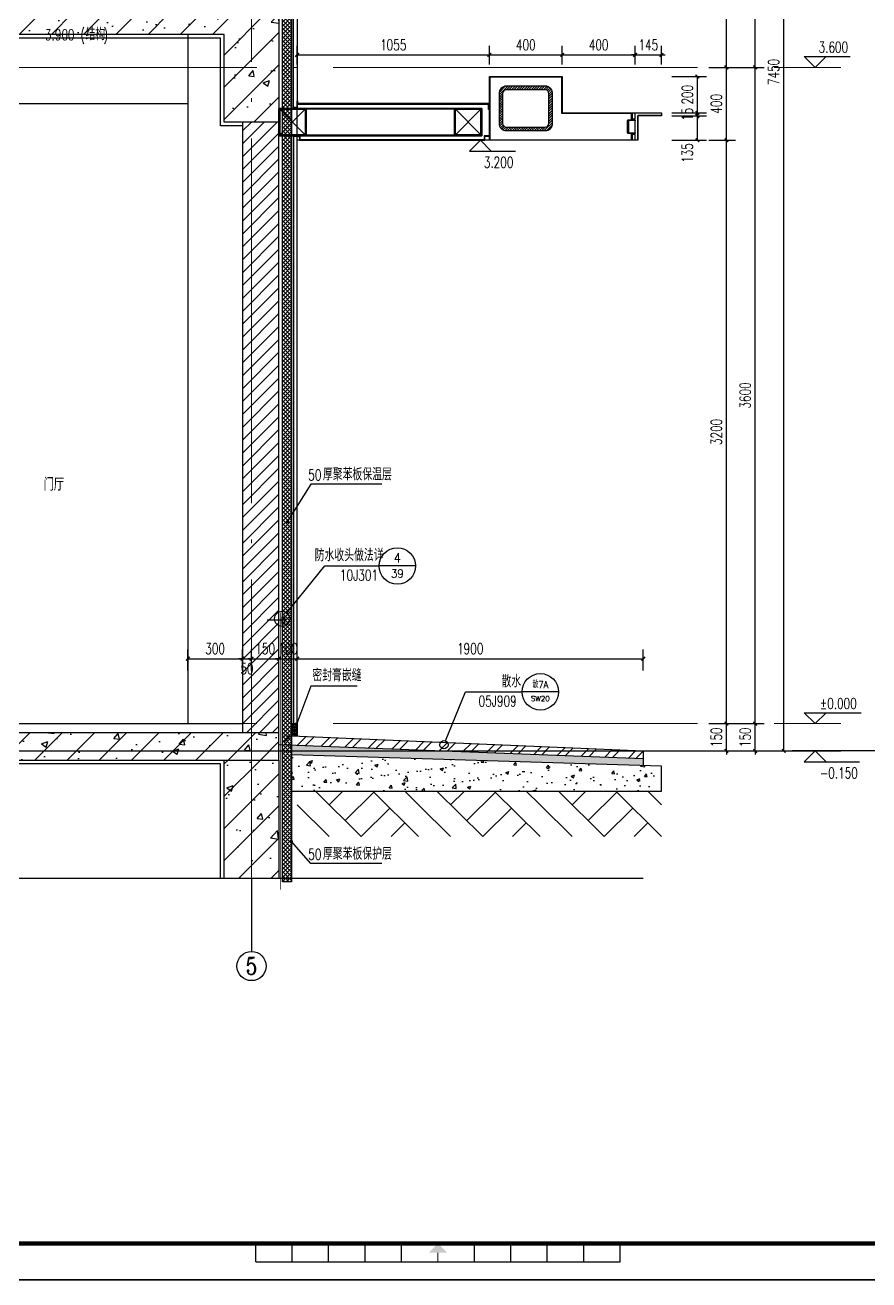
# Model space of a CAD drawing. Header units: millimetres. Extents: x -13830 to 215738, y -24143 to 193994.
# Drawn here: x 188242 to 192873, y 53077 to 59961 of the extents above; entities that cross this region are included whole.
import ezdxf
from ezdxf.enums import TextEntityAlignment as Align

# ---------------------------------------------------------------- set-up
doc = ezdxf.new("R2010")
doc.units = ezdxf.units.MM
doc.header["$LTSCALE"] = 100
for name, pattern in [('CENTER2', [28.575, 19.05, -3.175, 3.175, -3.175]), ('DOTE', [2.42, 2, -0.2, 0.02, -0.2]), ('MCST Section A$0$PHANTOM', [63.5, 31.75, -6.35, 6.35, -6.35, 6.35, -6.35])]:
    doc.linetypes.add(name, pattern=pattern)
doc.layers.get('0').update_dxf_attribs({"linetype": 'CONTINUOUS'})
doc.layers.get('DEFPOINTS').update_dxf_attribs({"linetype": 'CONTINUOUS'})
for name, color, linetype in [('!20190327 修改', 52, 'CONTINUOUS'), ('A-Line', 143, 'CONTINUOUS'), ('AXIS', 3, 'CONTINUOUS'), ('AXIS_TEXT', 7, 'CONTINUOUS'), ('D-HATCH', 8, 'CONTINUOUS'), ('D-METAL', 74, 'CONTINUOUS'), ('DIM_ELEV', 3, 'CONTINUOUS'), ('DIM_IDEN', 3, 'CONTINUOUS'), ('DIM_SYMB', 3, 'CONTINUOUS'), ('HATCH', 8, 'CONTINUOUS'), ('MCST ELevations 1S$0$D-METAL', 74, 'CONTINUOUS'), ('MCST Section A$0$A-_ANOT----_H-', 8, 'CONTINUOUS'), ('MCST Section A$0$D-HARDWARE', 8, 'CONTINUOUS'), ('MCST Section A$0$D-METAL', 74, 'CONTINUOUS'), ('MCST Section A$0$D-WALL FINISH', 25, 'CONTINUOUS'), ('MCST Section A$0$D-WATERPROOFING', 142, 'CONTINUOUS'), ('PUB_DIM', 3, 'CONTINUOUS'), ('PUB_HATCH', 8, 'CONTINUOUS'), ('PUB_TEXT', 7, 'CONTINUOUS'), ('RAIL', 163, 'CONTINUOUS'), ('TK HAHA', 1, 'CONTINUOUS'), ('WALL', 2, 'CONTINUOUS'), ('图框', 7, 'CONTINUOUS'), ('面层', 11, 'CONTINUOUS')]:
    doc.layers.add(name, color=color, linetype=linetype)
doc.layers.add('A-_ANOTGRID_E-', color=8, linetype='CENTER2', lineweight=5)
doc.styles.add('_TCH_AXIS', font='COMPLEX', dxfattribs={"bigfont": 'GBCBIG'})
doc.styles.add('_TCH_DIM', font='SIMPLEX', dxfattribs={"bigfont": 'GBCBIG'})
doc.styles.add('_TCH_DIM_T3', font='SIMPLEX', dxfattribs={"width": 0.705882, "bigfont": 'GBCBIG'})
doc.styles.add('_TCH_LABEL', font='COMPLEX', dxfattribs={"bigfont": 'GBCBIG'})
doc.styles.add('HZTXT', font='tjromans.shx', dxfattribs={"width": 0.8, "bigfont": 'hztxt.shx'})
doc.dimstyles.new('_TCH_ARCH&&20', dxfattribs={"dimtxt": 59.5, "dimasz": 20, "dimexe": 50, "dimexo": 60, "dimgap": 25.25, "dimtad": 1, "dimdec": 0, "dimzin": 0, "dimdsep": 46, "dimtxsty": '_TCH_DIM_T3', "dimblk": 'ARCHTICK', "dimcen": 0.09, "dimclrt": 7, "dimazin": 2, "dimtfac": 1, "dimtdec": 0, "dimtix": 1, "dimtmove": 2, "dimatfit": 3, "dimfxl": 1, "dimtolj": 1, "dimtzin": 0, "dimarcsym": 0})
pattern_1 = [(45, (141102.27, 71313.87), (-88.38835, 88.38835), []), (50, (141102.27, 71313.87), (358.6301, -31.376), [37.5, -412.5]), (355, (141102.27, 71313.87), (-69.3757, 376.096), [30, -330]), (100.4514, (141132.16, 71311.26), (289.2547, 344.7198), [31.87, -350.571]), (46.1842, (141102.27, 71413.87), (533.6205, -82.7595), [56.25, -618.75]), (96.6356, (141146.74, 71407), (467.3314, 487.059), [47.805, -525.8565]), (351.1842, (141102.27, 71413.9), (467.331, 487.0593), [45, -495]), (21, (141152.27, 71388.87), (298.4535, -201.3094), [37.5, -412.5]), (326, (141152.27, 71388.87), (121.6577, 362.575), [30, -330]), (71.4514, (141177.14, 71372.1), (420.1113, 161.2652), [31.87, -350.571]), (37.5, (141102.27, 71313.87), (6.07993, 166.44693), [0, -326, 0, -335, 0, -331.25]), (7.5, (141102.27, 71313.87), (131.53477, 197.20586), [0, -191, 0, -318.5, 0, -126.25]), (327.5, (140990.77, 71313.87), (266.91122, -11.27744), [0, -125, 0, -390, 0, -517.5]), (317.5, (140940.77, 71313.87), (291.5931, 50.0525), [0, -162.5, 0, -259, 0, -367.5])]

# ---------------------------------------------------------------- blocks, each defined once
blk = doc.blocks.new('A$C365A0E52')
at = {"layer": 'MCST Section A$0$A-_ANOT----_H-'}
h = blk.add_hatch(dxfattribs=at)
h.set_pattern_fill('ANSI31', color=256, scale=3)
h.set_pattern_definition([(45, (-365136.993, 225205.792), (-6.7351921, 6.7351921), [])])
edge = h.paths.add_edge_path(flags=16)
edge.add_line((-638, 126.9), (-852, 126.9))
edge.add_arc((-852, 106.9), 20, 90, 180)
edge.add_line((-872, 106.9), (-872, -57.1))
edge.add_arc((-852, -57.1), 20, 180, 270)
edge.add_line((-852, -77.1), (-638, -77.1))
edge.add_arc((-638, -57.1), 20, 270, 360)
edge.add_line((-618, -57.1), (-618, 106.9))
edge.add_arc((-638, 106.9), 20, 0, 90)
edge = h.paths.add_edge_path()
edge.add_line((-638, 146.9), (-852, 146.9))
edge.add_arc((-852, 106.9), 40, 90, 180)
edge.add_line((-892, 106.9), (-892, -57.1))
edge.add_arc((-852, -57.1), 40, 180, 270)
edge.add_line((-852, -97.1), (-638, -97.1))
edge.add_arc((-638, -57.1), 40, 270, 360)
edge.add_line((-598, -57.1), (-598, 106.9))
edge.add_arc((-638, 106.9), 40, 0, 90)
at = {"layer": 'D-METAL'}
blk.add_lwpolyline([(-145, -31.7), (-145, 0), (0, 0), (0, -15), (-130, -15), (-130, -150), (-145, -150), (-145, -118.7), (-161, -118.7), (-161, -112.7), (-145, -112.7), (-145, -37.7), (-161, -37.7), (-161, -31.7)], close=True, dxfattribs=at)
blk.add_lwpolyline([(-145, -41.7), (-182, -41.7), (-182, -108.7), (-145, -108.7), (-145, -112.7), (-183, -112.7, -0.414214), (-186, -109.7), (-186, -40.7, -0.414214), (-183, -37.7), (-145, -37.7)], format="xyb", close=True, dxfattribs=at)
at = {"layer": 'MCST Section A$0$D-HARDWARE'}
for p, q in [((-2095, 19.9, 0), (-1955, -120.1, 0)), ((-1955, 19.9, 0), (-2095, -120.1, 0)), ((-1131, 19.9, 0), (-991, -120.1, 0)), ((-991, 19.9, 0), (-1131, -120.1, 0))]:
    blk.add_line(p, q, dxfattribs=at)
for points in [[(-2100, -125.1), (-986, -125.1), (-986, 24.9), (-2100, 24.9)], [(-1950, -125.1), (-2100, -125.1), (-2100, 24.9), (-1950, 24.9)], [(-2095, -120.1), (-991, -120.1), (-991, 19.9), (-2095, 19.9)], [(-1955, -120.1), (-2095, -120.1), (-2095, 19.9), (-1955, 19.9)], [(-986, -125.1), (-1136, -125.1), (-1136, 24.9), (-986, 24.9)], [(-991, -120.1), (-1131, -120.1), (-1131, 19.9), (-991, 19.9)]]:
    blk.add_lwpolyline(points, close=True, dxfattribs=at)
at = {"layer": 'MCST Section A$0$D-METAL', "color": 8}
blk.add_line((-130, -150), (-130, -15), dxfattribs=at)
at = {"layer": 'MCST Section A$0$D-METAL'}
blk.add_lwpolyline([(-945, -150.1), (-945, 199.9), (-545, 199.9), (-545, -0.1), (-162, -0.1), (-162, -36.7), (-165, -36.7), (-165, -3.1), (-548, -3.1), (-548, 196.9), (-942, 196.9), (-942, -147.1), (-165, -147.1), (-165, -113.7), (-162, -113.7), (-162, -150.1)], close=True, dxfattribs=at)
for points in [[(-638, 146.9), (-852, 146.9, 0.414214), (-892, 106.9), (-892, -57.1, 0.414214), (-852, -97.1), (-638, -97.1, 0.414214), (-598, -57.1), (-598, 106.9, 0.414214)], [(-638, 126.9), (-852, 126.9, 0.414214), (-872, 106.9), (-872, -57.1, 0.414214), (-852, -77.1), (-638, -77.1, 0.414214), (-618, -57.1), (-618, 106.9, 0.414214)]]:
    blk.add_lwpolyline(points, format="xyb", close=True, dxfattribs=at)
for points in [[(-946, 19.6), (-949, 19.6), (-949, 46.9), (-2000, 46.9), (-2000, 66.9), (-1997, 66.9), (-1997, 49.9), (-946, 49.9), (-946, 19.6)], [(-946, -128.1), (-946, -125.1), (-973, -125.1), (-973, -147.1), (-1983, -147.1), (-1983, -127), (-2000, -127), (-2000, -130), (-1986, -130), (-1986, -150.1), (-970, -150.1), (-970, -128.1), (-946, -128.1)]]:
    blk.add_lwpolyline(points, dxfattribs=at)
blk = doc.blocks.new('TJAD_TK_A1')
at = {"layer": '图框'}
for p, q in [((870.88, 361.45), (870.88, 366.45)), ((880.88, 361.45), (880.88, 366.45)), ((890.88, 361.45), (890.88, 366.45)), ((900.88, 361.45), (900.88, 366.45)), ((910.88, 361.45), (910.88, 366.45)), ((930.88, 361.45), (930.88, 366.45)), ((940.88, 361.45), (940.88, 366.45)), ((950.88, 361.45), (950.88, 366.45)), ((960.88, 361.45), (960.88, 366.45)), ((970.88, 361.45), (970.88, 366.45)), ((870.88, 361.45), (970.88, 361.45)), ((500.38, 356.45), (1341.38, 356.45))]:
    blk.add_line(p, q, dxfattribs=at)
at = {"layer": '图框', "const_width": 1.2}
blk.add_lwpolyline([(1331.38, 940.45), (525.38, 940.45), (525.38, 366.45), (1331.38, 366.45)], close=True, dxfattribs=at)
at = {"layer": '图框', "const_width": 0.3}
blk.add_lwpolyline([(920.88, 363.95), (920.88, 361.45)], dxfattribs=at)
at = {"layer": '图框'}
blk.add_solid([(918.38, 363.95), (923.38, 363.95), (920.88, 366.45)], dxfattribs=at)
blk = doc.blocks.new('180703-expo')
at = {"layer": '图框'}
blk.add_blockref('TJAD_TK_A1', (-500.38, -356.45), dxfattribs=at)
blk = doc.blocks.new('34wf')
at = {"layer": 'HATCH'}
h = blk.add_hatch(dxfattribs=at)
h.set_pattern_fill('AR-SAND', color=256, scale=20)
h.set_pattern_definition([(37.5, (0, 0), (-1.6000313, 48.9413237), [0, -38.608, 0, -43.18, 0, -41.275]), (7.5, (0, 0), (44.9523283, 71.68251), [0, -20.828, 0, -34.798, 0, -13.335]), (327.5, (-31.24, 0), (79.099237, 0.1437185), [0, -12.7, 0, -45.72, 0, -59.69]), (317.5, (-31.24, 0), (76.3556452, 22.2929323), [0, -6.35, 0, -29.972, 0, -34.29])])
h.paths.add_polyline_path([(1989087.1, -10818.4), (1989100.2, -10818.4), (1989100.2, -10858.3), (1989087.1, -10858.3)])
for p, q in [((1989004.2, -10834.3), (1989106.2, -10832.9)), ((1989004.2, -10834.3), (1989106.2, -10835.7)), ((1989004.2, -10834.3), (1989106.2, -10834.3)), ((1989106.2, -10832.9), (1989106.2, -10835.7))]:
    blk.add_line(p, q)
blk.add_lwpolyline([(1989087.1, -10818.4), (1989100.1, -10818.3), (1989100.2, -10858.3), (1989087.2, -10858.4)])
blk.add_lwpolyline([(1989087.1, -10818.4), (1989100.2, -10818.4), (1989100.2, -10858.3), (1989087.1, -10858.3)], close=True)
blk.add_arc((1989105.2, -10834.4), 2.42, 294.37422, 65.87609)
blk = doc.blocks.new('_ArchTick')
at = {"color": 0, "linetype": 'ByBlock', "const_width": 0.4}
blk.add_lwpolyline([(-0.5, -0.5), (0.5, 0.5)], dxfattribs=at)
blk = doc.blocks.new('*D430')
at = {"layer": 'DEFPOINTS', "color": 0, "transparency": 16777216}
for p in [(189435.3, 56485), (189135.3, 56360.5), (189435.3, 56360.5)]:
    blk.add_point(p, dxfattribs=at)
at = {"layer": 'PUB_DIM', "color": 0, "lineweight": -2, "transparency": 16777216}
for p, q in [((189135.3, 56420.5), (189135.3, 56535)), ((189435.3, 56420.5), (189435.3, 56535)), ((189135.3, 56485), (189435.3, 56485))]:
    blk.add_line(p, q, dxfattribs=at)
at = {"layer": 'PUB_DIM', "color": 0, "lineweight": -2, "transparency": 16777216, "xscale": 20, "yscale": 20, "zscale": 20, "rotation": 180}
blk.add_blockref('_ArchTick', (189135.3, 56485), dxfattribs=at)
at = {"layer": 'PUB_DIM', "color": 0, "lineweight": -2, "transparency": 16777216, "xscale": 20, "yscale": 20, "zscale": 20}
blk.add_blockref('_ArchTick', (189435.3, 56485), dxfattribs=at)
at = {"layer": 'PUB_DIM', "color": 7, "transparency": 16777216, "insert": (189285.3, 56540), "char_height": 59.5, "attachment_point": 5, "style": '_TCH_DIM_T3'}
blk.add_mtext('\\A1;300', dxfattribs=at)
blk = doc.blocks.new('*D431')
at = {"layer": 'DEFPOINTS', "color": 0, "transparency": 16777216}
for p in [(189485.3, 56485), (189435.3, 56360.5), (189485.3, 56360.5)]:
    blk.add_point(p, dxfattribs=at)
at = {"layer": 'PUB_DIM', "color": 0, "lineweight": -2, "transparency": 16777216}
for p, q in [((189435.3, 56420.5), (189435.3, 56535)), ((189485.3, 56420.5), (189485.3, 56535)), ((189435.3, 56485), (189415.3, 56485)), ((189435.3, 56485), (189485.3, 56485)), ((189485.3, 56485), (189505.3, 56485))]:
    blk.add_line(p, q, dxfattribs=at)
at = {"layer": 'PUB_DIM', "color": 0, "lineweight": -2, "transparency": 16777216, "xscale": 20, "yscale": 20, "zscale": 20}
blk.add_blockref('_ArchTick', (189435.3, 56485), dxfattribs=at)
at = {"layer": 'PUB_DIM', "color": 0, "lineweight": -2, "transparency": 16777216, "xscale": 20, "yscale": 20, "zscale": 20, "rotation": 180}
blk.add_blockref('_ArchTick', (189485.3, 56485), dxfattribs=at)
at = {"layer": 'PUB_DIM', "color": 7, "transparency": 16777216, "insert": (189460.3, 56430), "char_height": 59.5, "attachment_point": 5, "style": '_TCH_DIM_T3'}
blk.add_mtext('\\A1;50', dxfattribs=at)
blk = doc.blocks.new('*D432')
at = {"layer": 'DEFPOINTS', "color": 0, "transparency": 16777216}
for p in [(189635.3, 56485), (189485.3, 56360.5), (189635.3, 56360.5)]:
    blk.add_point(p, dxfattribs=at)
at = {"layer": 'PUB_DIM', "color": 0, "lineweight": -2, "transparency": 16777216}
for p, q in [((189485.3, 56420.5), (189485.3, 56535)), ((189635.3, 56420.5), (189635.3, 56535)), ((189485.3, 56485), (189465.3, 56485)), ((189485.3, 56485), (189635.3, 56485)), ((189635.3, 56485), (189655.3, 56485))]:
    blk.add_line(p, q, dxfattribs=at)
at = {"layer": 'PUB_DIM', "color": 0, "lineweight": -2, "transparency": 16777216, "xscale": 20, "yscale": 20, "zscale": 20}
blk.add_blockref('_ArchTick', (189485.3, 56485), dxfattribs=at)
at = {"layer": 'PUB_DIM', "color": 0, "lineweight": -2, "transparency": 16777216, "xscale": 20, "yscale": 20, "zscale": 20, "rotation": 180}
blk.add_blockref('_ArchTick', (189635.3, 56485), dxfattribs=at)
at = {"layer": 'PUB_DIM', "color": 7, "transparency": 16777216, "insert": (189560.3, 56540), "char_height": 59.5, "attachment_point": 5, "style": '_TCH_DIM_T3'}
blk.add_mtext('\\A1;150', dxfattribs=at)
blk = doc.blocks.new('*D433')
at = {"layer": 'DEFPOINTS', "color": 0, "transparency": 16777216}
for p in [(189735.3, 56485), (189635.3, 56360.5), (189735.3, 56360.5)]:
    blk.add_point(p, dxfattribs=at)
at = {"layer": 'PUB_DIM', "color": 0, "lineweight": -2, "transparency": 16777216}
for p, q in [((189635.3, 56420.5), (189635.3, 56535)), ((189735.3, 56420.5), (189735.3, 56535)), ((189635.3, 56485), (189615.3, 56485)), ((189635.3, 56485), (189735.3, 56485)), ((189735.3, 56485), (189755.3, 56485))]:
    blk.add_line(p, q, dxfattribs=at)
at = {"layer": 'PUB_DIM', "color": 0, "lineweight": -2, "transparency": 16777216, "xscale": 20, "yscale": 20, "zscale": 20}
blk.add_blockref('_ArchTick', (189635.3, 56485), dxfattribs=at)
at = {"layer": 'PUB_DIM', "color": 0, "lineweight": -2, "transparency": 16777216, "xscale": 20, "yscale": 20, "zscale": 20, "rotation": 180}
blk.add_blockref('_ArchTick', (189735.3, 56485), dxfattribs=at)
at = {"layer": 'PUB_DIM', "color": 7, "transparency": 16777216, "insert": (189685.3, 56540), "char_height": 59.5, "attachment_point": 5, "style": '_TCH_DIM_T3'}
blk.add_mtext('\\A1;100', dxfattribs=at)
blk = doc.blocks.new('*D434')
at = {"layer": 'DEFPOINTS', "color": 0, "transparency": 16777216}
for p in [(191635.3, 56485), (189735.3, 56360.5), (191635.3, 56360.5)]:
    blk.add_point(p, dxfattribs=at)
at = {"layer": 'PUB_DIM', "color": 0, "lineweight": -2, "transparency": 16777216}
for p, q in [((189735.3, 56420.5), (189735.3, 56535)), ((191635.3, 56420.5), (191635.3, 56535)), ((189735.3, 56485), (191635.3, 56485))]:
    blk.add_line(p, q, dxfattribs=at)
at = {"layer": 'PUB_DIM', "color": 0, "lineweight": -2, "transparency": 16777216, "xscale": 20, "yscale": 20, "zscale": 20, "rotation": 180}
blk.add_blockref('_ArchTick', (189735.3, 56485), dxfattribs=at)
at = {"layer": 'PUB_DIM', "color": 0, "lineweight": -2, "transparency": 16777216, "xscale": 20, "yscale": 20, "zscale": 20}
blk.add_blockref('_ArchTick', (191635.3, 56485), dxfattribs=at)
at = {"layer": 'PUB_DIM', "color": 7, "transparency": 16777216, "insert": (190685.3, 56540), "char_height": 59.5, "attachment_point": 5, "style": '_TCH_DIM_T3'}
blk.add_mtext('\\A1;1900', dxfattribs=at)
blk = doc.blocks.new('*D488')
at = {"layer": 'DEFPOINTS', "color": 0, "transparency": 16777216}
for p in [(191731, 59463.6), (191932, 59463.6), (191731, 59328.7)]:
    blk.add_point(p, dxfattribs=at)
at = {"layer": 'PUB_DIM', "color": 0, "lineweight": -2, "transparency": 16777216}
for p, q in [((191791, 59463.6), (191982, 59463.6)), ((191932, 59328.7), (191932, 59463.6)), ((191791, 59328.7), (191982, 59328.7))]:
    blk.add_line(p, q, dxfattribs=at)
at = {"layer": 'PUB_DIM', "color": 0, "lineweight": -2, "transparency": 16777216, "xscale": 20, "yscale": 20, "zscale": 20}
for p, rotation in [((191932, 59463.6), 90), ((191932, 59328.7), 270)]:
    blk.add_blockref('_ArchTick', p, dxfattribs=dict(at, rotation=rotation))
at = {"layer": 'PUB_DIM', "color": 7, "transparency": 16777216, "insert": (191877, 59258.7), "char_height": 59.5, "attachment_point": 5, "rotation": 90, "style": '_TCH_DIM_T3'}
blk.add_mtext('\\A1;135', dxfattribs=at)
blk = doc.blocks.new('*D489')
at = {"layer": 'DEFPOINTS', "color": 0, "transparency": 16777216}
for p in [(191731, 59478.6), (191932, 59478.6), (191731, 59463.6)]:
    blk.add_point(p, dxfattribs=at)
at = {"layer": 'PUB_DIM', "color": 0, "lineweight": -2, "transparency": 16777216}
for p, q in [((191791, 59478.6), (191982, 59478.6)), ((191932, 59478.6), (191932, 59498.6)), ((191932, 59463.6), (191932, 59478.6)), ((191791, 59463.6), (191982, 59463.6)), ((191932, 59463.6), (191932, 59443.6))]:
    blk.add_line(p, q, dxfattribs=at)
at = {"layer": 'PUB_DIM', "color": 0, "lineweight": -2, "transparency": 16777216, "xscale": 20, "yscale": 20, "zscale": 20}
for p, rotation in [((191932, 59478.6), 270), ((191932, 59463.6), 90)]:
    blk.add_blockref('_ArchTick', p, dxfattribs=dict(at, rotation=rotation))
at = {"layer": 'PUB_DIM', "color": 7, "transparency": 16777216, "insert": (191877, 59471.1), "char_height": 59.5, "attachment_point": 5, "rotation": 90, "style": '_TCH_DIM_T3'}
blk.add_mtext('\\A1;15', dxfattribs=at)
blk = doc.blocks.new('*D490')
at = {"layer": 'DEFPOINTS', "color": 0, "transparency": 16777216}
for p in [(191731, 59678.6), (191932, 59678.6), (191731, 59478.6)]:
    blk.add_point(p, dxfattribs=at)
at = {"layer": 'PUB_DIM', "color": 0, "lineweight": -2, "transparency": 16777216}
for p, q in [((191791, 59678.6), (191982, 59678.6)), ((191932, 59478.6), (191932, 59678.6)), ((191791, 59478.6), (191982, 59478.6))]:
    blk.add_line(p, q, dxfattribs=at)
at = {"layer": 'PUB_DIM', "color": 0, "lineweight": -2, "transparency": 16777216, "xscale": 20, "yscale": 20, "zscale": 20}
for p, rotation in [((191932, 59678.6), 90), ((191932, 59478.6), 270)]:
    blk.add_blockref('_ArchTick', p, dxfattribs=dict(at, rotation=rotation))
at = {"layer": 'PUB_DIM', "color": 7, "transparency": 16777216, "insert": (191877, 59578.6), "char_height": 59.5, "attachment_point": 5, "rotation": 90, "style": '_TCH_DIM_T3'}
blk.add_mtext('\\A1;200', dxfattribs=at)
blk = doc.blocks.new('*D491')
at = {"layer": 'DEFPOINTS', "color": 0, "transparency": 16777216}
for p in [(192112.8, 63428.7), (192405.9, 63428.7), (192112.8, 55978.7)]:
    blk.add_point(p, dxfattribs=at)
at = {"layer": 'PUB_DIM', "color": 0, "lineweight": -2, "transparency": 16777216}
for p, q in [((192172.8, 63428.7), (192455.9, 63428.7)), ((192405.9, 55978.7), (192405.9, 63428.7)), ((192172.8, 55978.7), (192455.9, 55978.7))]:
    blk.add_line(p, q, dxfattribs=at)
at = {"layer": 'PUB_DIM', "color": 0, "lineweight": -2, "transparency": 16777216, "xscale": 20, "yscale": 20, "zscale": 20}
for p, rotation in [((192405.9, 63428.7), 90), ((192405.9, 55978.7), 270)]:
    blk.add_blockref('_ArchTick', p, dxfattribs=dict(at, rotation=rotation))
at = {"layer": 'PUB_DIM', "color": 7, "transparency": 16777216, "insert": (192350.9, 59703.7), "char_height": 59.5, "attachment_point": 5, "rotation": 90, "style": '_TCH_DIM_T3'}
blk.add_mtext('\\A1;7450', dxfattribs=at)
blk = doc.blocks.new('*D492')
at = {"layer": 'DEFPOINTS', "color": 0, "transparency": 16777216}
for p in [(192052.8, 56128.7), (192249, 56128.7), (192052.8, 55978.7)]:
    blk.add_point(p, dxfattribs=at)
at = {"layer": 'PUB_DIM', "color": 0, "lineweight": -2, "transparency": 16777216}
for p, q in [((192112.8, 56128.7), (192299, 56128.7)), ((192249, 56128.7), (192249, 56148.7)), ((192249, 55978.7), (192249, 56128.7)), ((192112.8, 55978.7), (192299, 55978.7)), ((192249, 55978.7), (192249, 55958.7))]:
    blk.add_line(p, q, dxfattribs=at)
at = {"layer": 'PUB_DIM', "color": 0, "lineweight": -2, "transparency": 16777216, "xscale": 20, "yscale": 20, "zscale": 20}
for p, rotation in [((192249, 56128.7), 270), ((192249, 55978.7), 90)]:
    blk.add_blockref('_ArchTick', p, dxfattribs=dict(at, rotation=rotation))
at = {"layer": 'PUB_DIM', "color": 7, "transparency": 16777216, "insert": (192194, 56053.7), "char_height": 59.5, "attachment_point": 5, "rotation": 90, "style": '_TCH_DIM_T3'}
blk.add_mtext('\\A1;150', dxfattribs=at)
blk = doc.blocks.new('*D493')
at = {"layer": 'DEFPOINTS', "color": 0, "transparency": 16777216}
for p in [(192052.8, 59728.7), (192249, 59728.7), (192052.8, 56128.7)]:
    blk.add_point(p, dxfattribs=at)
at = {"layer": 'PUB_DIM', "color": 0, "lineweight": -2, "transparency": 16777216}
for p, q in [((192112.8, 59728.7), (192299, 59728.7)), ((192249, 56128.7), (192249, 59728.7)), ((192112.8, 56128.7), (192299, 56128.7))]:
    blk.add_line(p, q, dxfattribs=at)
at = {"layer": 'PUB_DIM', "color": 0, "lineweight": -2, "transparency": 16777216, "xscale": 20, "yscale": 20, "zscale": 20}
for p, rotation in [((192249, 59728.7), 90), ((192249, 56128.7), 270)]:
    blk.add_blockref('_ArchTick', p, dxfattribs=dict(at, rotation=rotation))
at = {"layer": 'PUB_DIM', "color": 7, "transparency": 16777216, "insert": (192194, 57928.7), "char_height": 59.5, "attachment_point": 5, "rotation": 90, "style": '_TCH_DIM_T3'}
blk.add_mtext('\\A1;3600', dxfattribs=at)
blk = doc.blocks.new('*D494')
at = {"layer": 'DEFPOINTS', "color": 0, "transparency": 16777216}
for p in [(192052.8, 63028.7), (192249, 63028.7), (192052.8, 59728.7)]:
    blk.add_point(p, dxfattribs=at)
at = {"layer": 'PUB_DIM', "color": 0, "lineweight": -2, "transparency": 16777216}
for p, q in [((192112.8, 63028.7), (192299, 63028.7)), ((192249, 59728.7), (192249, 63028.7)), ((192112.8, 59728.7), (192299, 59728.7))]:
    blk.add_line(p, q, dxfattribs=at)
at = {"layer": 'PUB_DIM', "color": 0, "lineweight": -2, "transparency": 16777216, "xscale": 20, "yscale": 20, "zscale": 20}
for p, rotation in [((192249, 63028.7), 90), ((192249, 59728.7), 270)]:
    blk.add_blockref('_ArchTick', p, dxfattribs=dict(at, rotation=rotation))
at = {"layer": 'PUB_DIM', "color": 7, "transparency": 16777216, "insert": (192194, 61378.7), "char_height": 59.5, "attachment_point": 5, "rotation": 90, "style": '_TCH_DIM_T3'}
blk.add_mtext('\\A1;3300', dxfattribs=at)
blk = doc.blocks.new('*D508')
at = {"layer": 'DEFPOINTS', "color": 0, "transparency": 16777216}
for p in [(191935.3, 56128.7), (192091.1, 56128.7), (191935.3, 55978.7)]:
    blk.add_point(p, dxfattribs=at)
at = {"layer": 'PUB_DIM', "color": 0, "lineweight": -2, "transparency": 16777216}
for p, q in [((191995.3, 56128.7), (192141.1, 56128.7)), ((192091.1, 56128.7), (192091.1, 56148.7)), ((192091.1, 55978.7), (192091.1, 56128.7)), ((191995.3, 55978.7), (192141.1, 55978.7)), ((192091.1, 55978.7), (192091.1, 55958.7))]:
    blk.add_line(p, q, dxfattribs=at)
at = {"layer": 'PUB_DIM', "color": 0, "lineweight": -2, "transparency": 16777216, "xscale": 20, "yscale": 20, "zscale": 20}
for p, rotation in [((192091.1, 56128.7), 270), ((192091.1, 55978.7), 90)]:
    blk.add_blockref('_ArchTick', p, dxfattribs=dict(at, rotation=rotation))
at = {"layer": 'PUB_DIM', "color": 7, "transparency": 16777216, "insert": (192036.1, 56053.7), "char_height": 59.5, "attachment_point": 5, "rotation": 90, "style": '_TCH_DIM_T3'}
blk.add_mtext('\\A1;150', dxfattribs=at)
blk = doc.blocks.new('*D509')
at = {"layer": 'DEFPOINTS', "color": 0, "transparency": 16777216}
for p in [(191935.3, 59328.6), (192091.1, 59328.6), (191935.3, 56128.7)]:
    blk.add_point(p, dxfattribs=at)
at = {"layer": 'PUB_DIM', "color": 0, "lineweight": -2, "transparency": 16777216}
for p, q in [((191995.3, 59328.6), (192141.1, 59328.6)), ((192091.1, 56128.7), (192091.1, 59328.6)), ((191995.3, 56128.7), (192141.1, 56128.7))]:
    blk.add_line(p, q, dxfattribs=at)
at = {"layer": 'PUB_DIM', "color": 0, "lineweight": -2, "transparency": 16777216, "xscale": 20, "yscale": 20, "zscale": 20}
for p, rotation in [((192091.1, 59328.6), 90), ((192091.1, 56128.7), 270)]:
    blk.add_blockref('_ArchTick', p, dxfattribs=dict(at, rotation=rotation))
at = {"layer": 'PUB_DIM', "color": 7, "transparency": 16777216, "insert": (192036.1, 57728.7), "char_height": 59.5, "attachment_point": 5, "rotation": 90, "style": '_TCH_DIM_T3'}
blk.add_mtext('\\A1;3200', dxfattribs=at)
blk = doc.blocks.new('*D510')
at = {"layer": 'DEFPOINTS', "color": 0, "transparency": 16777216}
for p in [(191935.3, 59728.7), (192091.1, 59728.7), (191935.3, 59328.6)]:
    blk.add_point(p, dxfattribs=at)
at = {"layer": 'PUB_DIM', "color": 0, "lineweight": -2, "transparency": 16777216}
for p, q in [((191995.3, 59728.7), (192141.1, 59728.7)), ((192091.1, 59328.6), (192091.1, 59728.7)), ((191995.3, 59328.6), (192141.1, 59328.6))]:
    blk.add_line(p, q, dxfattribs=at)
at = {"layer": 'PUB_DIM', "color": 0, "lineweight": -2, "transparency": 16777216, "xscale": 20, "yscale": 20, "zscale": 20}
for p, rotation in [((192091.1, 59728.7), 90), ((192091.1, 59328.6), 270)]:
    blk.add_blockref('_ArchTick', p, dxfattribs=dict(at, rotation=rotation))
at = {"layer": 'PUB_DIM', "color": 7, "transparency": 16777216, "insert": (192036.1, 59528.7), "char_height": 59.5, "attachment_point": 5, "rotation": 90, "style": '_TCH_DIM_T3'}
blk.add_mtext('\\A1;400', dxfattribs=at)
blk = doc.blocks.new('*D511')
at = {"layer": 'DEFPOINTS', "color": 0, "transparency": 16777216}
for p in [(191935.3, 60728.7), (192091.1, 60728.7), (191935.3, 59728.7)]:
    blk.add_point(p, dxfattribs=at)
at = {"layer": 'PUB_DIM', "color": 0, "lineweight": -2, "transparency": 16777216}
for p, q in [((191995.3, 60728.7), (192141.1, 60728.7)), ((192091.1, 59728.7), (192091.1, 60728.7)), ((191995.3, 59728.7), (192141.1, 59728.7))]:
    blk.add_line(p, q, dxfattribs=at)
at = {"layer": 'PUB_DIM', "color": 0, "lineweight": -2, "transparency": 16777216, "xscale": 20, "yscale": 20, "zscale": 20}
for p, rotation in [((192091.1, 60728.7), 90), ((192091.1, 59728.7), 270)]:
    blk.add_blockref('_ArchTick', p, dxfattribs=dict(at, rotation=rotation))
at = {"layer": 'PUB_DIM', "color": 7, "transparency": 16777216, "insert": (192036.1, 60228.7), "char_height": 59.5, "attachment_point": 5, "rotation": 90, "style": '_TCH_DIM_T3'}
blk.add_mtext('\\A1;1000', dxfattribs=at)
blk = doc.blocks.new('*D514')
at = {"layer": 'DEFPOINTS', "color": 0, "transparency": 16777216}
for p in [(191735.3, 59797), (191590.3, 59683.5), (191735.3, 59683.5)]:
    blk.add_point(p, dxfattribs=at)
at = {"layer": 'PUB_DIM', "color": 0, "lineweight": -2, "transparency": 16777216}
for p, q in [((191590.3, 59743.5), (191590.3, 59847)), ((191735.3, 59743.5), (191735.3, 59847)), ((191590.3, 59797), (191570.3, 59797)), ((191590.3, 59797), (191735.3, 59797)), ((191735.3, 59797), (191755.3, 59797))]:
    blk.add_line(p, q, dxfattribs=at)
at = {"layer": 'PUB_DIM', "color": 0, "lineweight": -2, "transparency": 16777216, "xscale": 20, "yscale": 20, "zscale": 20}
blk.add_blockref('_ArchTick', (191590.3, 59797), dxfattribs=at)
at = {"layer": 'PUB_DIM', "color": 0, "lineweight": -2, "transparency": 16777216, "xscale": 20, "yscale": 20, "zscale": 20, "rotation": 180}
blk.add_blockref('_ArchTick', (191735.3, 59797), dxfattribs=at)
at = {"layer": 'PUB_DIM', "color": 7, "transparency": 16777216, "insert": (191662.8, 59852), "char_height": 59.5, "attachment_point": 5, "style": '_TCH_DIM_T3'}
blk.add_mtext('\\A1;145', dxfattribs=at)
blk = doc.blocks.new('*D515')
at = {"layer": 'DEFPOINTS', "color": 0, "transparency": 16777216}
for p in [(191590.3, 59797), (191190.3, 59683.5), (191590.3, 59683.5)]:
    blk.add_point(p, dxfattribs=at)
at = {"layer": 'PUB_DIM', "color": 0, "lineweight": -2, "transparency": 16777216}
for p, q in [((191190.3, 59743.5), (191190.3, 59847)), ((191590.3, 59743.5), (191590.3, 59847)), ((191190.3, 59797), (191590.3, 59797))]:
    blk.add_line(p, q, dxfattribs=at)
at = {"layer": 'PUB_DIM', "color": 0, "lineweight": -2, "transparency": 16777216, "xscale": 20, "yscale": 20, "zscale": 20, "rotation": 180}
blk.add_blockref('_ArchTick', (191190.3, 59797), dxfattribs=at)
at = {"layer": 'PUB_DIM', "color": 0, "lineweight": -2, "transparency": 16777216, "xscale": 20, "yscale": 20, "zscale": 20}
blk.add_blockref('_ArchTick', (191590.3, 59797), dxfattribs=at)
at = {"layer": 'PUB_DIM', "color": 7, "transparency": 16777216, "insert": (191390.3, 59852), "char_height": 59.5, "attachment_point": 5, "style": '_TCH_DIM_T3'}
blk.add_mtext('\\A1;400', dxfattribs=at)
blk = doc.blocks.new('*D516')
at = {"layer": 'DEFPOINTS', "color": 0, "transparency": 16777216}
for p in [(191190.3, 59797), (190790.3, 59683.5), (191190.3, 59683.5)]:
    blk.add_point(p, dxfattribs=at)
at = {"layer": 'PUB_DIM', "color": 0, "lineweight": -2, "transparency": 16777216}
for p, q in [((190790.3, 59743.5), (190790.3, 59847)), ((191190.3, 59743.5), (191190.3, 59847)), ((190790.3, 59797), (191190.3, 59797))]:
    blk.add_line(p, q, dxfattribs=at)
at = {"layer": 'PUB_DIM', "color": 0, "lineweight": -2, "transparency": 16777216, "xscale": 20, "yscale": 20, "zscale": 20, "rotation": 180}
blk.add_blockref('_ArchTick', (190790.3, 59797), dxfattribs=at)
at = {"layer": 'PUB_DIM', "color": 0, "lineweight": -2, "transparency": 16777216, "xscale": 20, "yscale": 20, "zscale": 20}
blk.add_blockref('_ArchTick', (191190.3, 59797), dxfattribs=at)
at = {"layer": 'PUB_DIM', "color": 7, "transparency": 16777216, "insert": (190990.3, 59852), "char_height": 59.5, "attachment_point": 5, "style": '_TCH_DIM_T3'}
blk.add_mtext('\\A1;400', dxfattribs=at)
blk = doc.blocks.new('*D517')
at = {"layer": 'DEFPOINTS', "color": 0, "transparency": 16777216}
for p in [(190790.3, 59797), (189735.3, 59683.5), (190790.3, 59683.5)]:
    blk.add_point(p, dxfattribs=at)
at = {"layer": 'PUB_DIM', "color": 0, "lineweight": -2, "transparency": 16777216}
for p, q in [((189735.3, 59743.5), (189735.3, 59847)), ((190790.3, 59743.5), (190790.3, 59847)), ((189735.3, 59797), (190790.3, 59797))]:
    blk.add_line(p, q, dxfattribs=at)
at = {"layer": 'PUB_DIM', "color": 0, "lineweight": -2, "transparency": 16777216, "xscale": 20, "yscale": 20, "zscale": 20, "rotation": 180}
blk.add_blockref('_ArchTick', (189735.3, 59797), dxfattribs=at)
at = {"layer": 'PUB_DIM', "color": 0, "lineweight": -2, "transparency": 16777216, "xscale": 20, "yscale": 20, "zscale": 20}
blk.add_blockref('_ArchTick', (190790.3, 59797), dxfattribs=at)
at = {"layer": 'PUB_DIM', "color": 7, "transparency": 16777216, "insert": (190262.8, 59852), "char_height": 59.5, "attachment_point": 5, "style": '_TCH_DIM_T3'}
blk.add_mtext('\\A1;1055', dxfattribs=at)
blk = doc.blocks.new('$LinePat$素土夯实')
at = {"color": 0}
for p, q in [((0, -210), (210, 0)), ((120, -300), (420, 0)), ((420, 0), (607.5, -187.5)), ((495, -300), (795, 0)), ((615, 0), (705, -90)), ((315, -105), (502.5, -292.5)), ((210, -210), (300, -300)), ((705, -300), (795, -210))]:
    blk.add_line(p, q, dxfattribs=at)

msp = doc.modelspace()

# ---------------------------------------------------------------- hatches: boundary and pattern name
at = {"layer": 'D-HATCH'}
h = msp.add_hatch(dxfattribs=at)
h.set_pattern_fill('ANSI37', color=254, scale=10, style=0)
h.set_pattern_definition([(45, (-51885.864, -16708.698), (-11.2253202, 11.2253202), []), (135, (-51885.864, -16708.698), (-11.2253202, -11.2253202), [])])
h.paths.add_polyline_path([(189655.3, 60653.7), (189705.3, 60653.7), (189705.3, 55260.3), (189655.3, 55260.3)])
at = {"layer": 'PUB_HATCH'}
h = msp.add_hatch(dxfattribs=at)
h.set_pattern_fill('钢筋混凝土', color=256, scale=50)
h.set_pattern_definition(pattern_1)
h.paths.add_polyline_path([(182673.6, 59558.7), (182673.6, 59678.7), (184835.3, 59678.7), (184835.3, 60728.7), (185535.3, 60728.7), (185535.3, 60648.7), (185385.3, 60648.7), (185385.3, 60028.7), (189335.3, 60028.7), (189635.3, 60028.7), (189635.3, 59428.7), (189335.3, 59428.7), (189335.3, 59908.7), (185135.3, 59908.7), (185135.3, 58978.7), (184835.3, 58978.7), (184835.3, 59558.7)])
h = msp.add_hatch(dxfattribs=at)
h.set_pattern_fill('普通砖', color=256, scale=20, style=0)
h.set_pattern_definition([(45, (140197.257, 71942.97), (-35.355353, 35.355353), [])])
h.paths.add_polyline_path([(189435.3, 59428.7), (189435.3, 56078.7), (189635.3, 56078.7), (189635.3, 59428.7)])
h = msp.add_hatch(dxfattribs=at)
h.set_pattern_fill('多孔材料', color=256, scale=3, style=0)
h.set_pattern_definition([(45, (-59728.972, 234368.25), (-6.0000061, 6.0000061), []), (135, (-59728.972, 234368.25), (-6.0000061, -6.0000061), [])])
h.paths.add_polyline_path([(189735.3, 56128.7), (189707.4, 56128.7), (189707.4, 56061.7), (189735.3, 56060.5)])
h = msp.add_hatch(dxfattribs=at)
h.set_pattern_fill('钢筋混凝土', color=256, scale=50)
h.set_pattern_definition(pattern_1)
edge = h.paths.add_edge_path()
edge.add_line((182673.6, 55928.7), (189335.3, 55928.7))
edge.add_line((189335.3, 55928.7), (189635.3, 55928.7))
edge.add_line((189635.3, 55928.7), (189635.3, 56078.7))
edge.add_line((189635.3, 56078.7), (182673.6, 56078.7))
h = msp.add_hatch(dxfattribs=at)
h.set_pattern_fill('ANSI32', color=256, scale=20)
h.set_pattern_definition([(45, (71750, 21000), (-67.35192, 67.35192), []), (45, (71794.9, 21000), (-67.35192, 67.35192), [])])
h.paths.add_polyline_path([(189663.2, 56063.6), (189663.2, 56012.8), (190550.3, 55978.7), (191635.3, 55978.7)])
h.paths.add_polyline_path([(191635.3, 55978.7), (190550.3, 55978.7), (191635.3, 55936.9)])
h = msp.add_hatch(dxfattribs=at)
h.set_pattern_fill('砂灰土', color=256, scale=5)
h.set_pattern_definition([(37.5, (71750, 21000), (-0.6299336, 19.2682377), [0, -15.2, 0, -17, 0, -16.25]), (7.5, (71750, 21000), (17.697767, 28.2214607), [0, -8.2, 0, -13.7, 0, -5.25]), (327.5, (71737.7, 21000), (31.1414186, 0.0565905), [0, -5, 0, -18, 0, -23.5]), (317.5, (71737.7, 21000), (30.061266, 8.7767556), [0, -2.5, 0, -11.8, 0, -13.5])])
h.paths.add_polyline_path([(189705.3, 55978.7), (189705.3, 56011.2), (190550.3, 55978.7)])
h.paths.add_polyline_path([(189705.3, 55958.9), (189705.3, 55978.7), (190550.3, 55978.7), (191635.3, 55936.9), (191635.3, 55897.5)])
h = msp.add_hatch(dxfattribs=at)
h.set_pattern_fill('钢筋混凝土', color=256, scale=50)
h.set_pattern_definition([(45, (141102.27, 71313.87), (-88.38835, 88.38835), []), (50, (141102.27, 71313.87), (358.6301, -31.376), [37.5, -412.5]), (355, (141102.27, 71313.87), (-69.3757, 376.096), [30, -330]), (100.4514, (141132.16, 71311.26), (289.2547, 344.7198), [31.87, -350.571]), (46.1842, (141102.27, 71413.87), (533.6205, -82.7595), [56.25, -618.75]), (96.6356, (141146.74, 71407), (467.3314, 487.059), [47.805, -525.8565]), (351.1842, (141102.27, 71413.9), (467.331, 487.0593), [45, -495]), (21, (141152.27, 71388.87), (298.4535, -201.3094), [37.5, -412.5]), (326, (141152.27, 71388.87), (121.6577, 362.575), [30, -330]), (71.4514, (141177.14, 71372.1), (420.1113, 161.2652), [31.87, -350.571]), (37.5, (141102.27, 71313.87), (6.07993, 166.44693), [0, -326, 0, -335, 0, -331.25]), (7.5, (141102.27, 71313.87), (131.53477, 197.20586), [0, -191, 0, -318.5, 0, -126.25]), (327.5, (140990.77, 71313.87), (266.91122, -11.27744), [0, -125, 0, -390, 0, -517.5]), (317.5, (140940.77, 71313.87), (291.5931, 50.0525), [0, -162.5, 0, -259, 0, -367.5])])
h.paths.add_polyline_path([(189335.3, 55928.7), (189635.3, 55928.7), (189635.3, 55278.7), (189335.3, 55278.7)])
h = msp.add_hatch(dxfattribs=at)
h.set_pattern_fill('混凝土', color=256, scale=25)
h.set_pattern_definition([(50, (71750, 21000), (179.31505, -15.68803), [18.75, -206.25]), (355, (71750, 21000), (-34.68783, 188.04803), [15, -165]), (100.4514, (71764.94, 20998.7), (144.62735, 172.35989), [15.93505, -175.28553]), (46.1842, (71750, 21050), (266.81026, -41.37975), [28.125, -309.375]), (96.6356, (71772.23, 21046.55), (233.6657, 243.52947), [23.9026, -262.92825]), (351.1842, (71750, 21050), (233.6655, 243.52965), [22.5, -247.5]), (21, (71775, 21037.5), (149.22676, -100.65472), [18.75, -206.25]), (326, (71775, 21037.5), (60.82883, 181.2875), [15, -165]), (71.4514, (71787.44, 21029.11), (210.05566, 80.63262), [15.93505, -175.28553]), (37.5, (71750, 21000), (3.039964, 83.223463), [0, -163, 0, -167.5, 0, -165.625]), (7.5, (71750, 21000), (65.767384, 98.60293), [0, -95.5, 0, -159.25, 0, -63.125]), (327.5, (71694.25, 21000), (133.45561, -5.638718), [0, -62.5, 0, -195, 0, -258.75]), (317.5, (71669.25, 21000), (145.79654, 25.02625), [0, -81.25, 0, -129.5, 0, -183.75])])
h.paths.add_polyline_path([(191735.3, 55897.5), (189705.3, 55958.9), (189705.3, 55758.9), (191735.3, 55758.9)])

# ---------------------------------------------------------------- linework, layer by layer
at = {"layer": '!20190327 修改'}
for p, q in [((189707.4, 56128.7), (189735.3, 56128.7)), ((189707.4, 56061.7), (189707.4, 56128.7)), ((189735.3, 56128.7), (189735.3, 56060.5))]:
    msp.add_line(p, q, dxfattribs=at)
at = {"layer": 'A-_ANOTGRID_E-', "linetype": 'DOTE', "ltscale": 10}
for p, q in [((189485.3, 64178.9), (189485.3, 55278.7)), ((182673.6, 59728.7), (192719.7, 59728.7)), ((182673.6, 56128.7), (192719.7, 56128.7))]:
    msp.add_line(p, q, dxfattribs=at)
at = {"layer": 'A-Line'}
for p, q in [((189663.2, 56063.6), (191635.3, 55978.7)), ((189635.3, 56013.9), (191635.3, 55936.9)), ((189705.3, 55956.8), (189705.3, 56011.2)), ((191635.3, 55978.7), (191635.3, 55897.5))]:
    msp.add_line(p, q, dxfattribs=at)
msp.add_lwpolyline([(189705.3, 55956.8), (189705.3, 55758.9), (191735.3, 55758.9), (191735.3, 55894.4)], close=True, dxfattribs=at)
at = {"layer": 'AXIS'}
msp.add_line((189485.3, 55278.7), (189485.3, 54878.7), dxfattribs=at)
msp.add_circle((189485.3, 54798.7), 80, dxfattribs=at)
at = {"layer": 'DIM_ELEV'}
for p, q in [((192578.1, 59728.7), (192518.1, 59788.7)), ((192518.1, 59788.7), (192771.3, 59788.7)), ((192578.1, 59728.7), (192638.1, 59788.7)), ((190740.9, 59328.7), (190680.9, 59268.7)), ((190680.9, 59268.7), (190934.1, 59268.7)), ((190740.9, 59328.7), (190800.9, 59268.7)), ((192578.1, 56128.7), (192518.1, 56188.7)), ((192518.1, 56188.7), (192831.1, 56188.7)), ((192578.1, 56128.7), (192638.1, 56188.7)), ((192578.1, 55978.7), (192518.1, 55918.7)), ((192578.1, 55978.7), (192638.1, 55918.7)), ((192518.1, 55918.7), (192821.9, 55918.7))]:
    msp.add_line(p, q, dxfattribs=at)
at = {"layer": 'DIM_IDEN'}
for p, q in [((189679.2, 56736.1), (189887.1, 56993.9)), ((189887.1, 56993.9), (190185.5, 56993.9)), ((190385.5, 56993.9), (190185.5, 56993.9)), ((190549.8, 56033.8), (190659.4, 56303)), ((190659.4, 56303), (190970.2, 56303)), ((191170.2, 56303), (190970.2, 56303))]:
    msp.add_line(p, q, dxfattribs=at)
for centre, radius in [((190285.5, 56993.9), 100), ((189653.1, 56703.7), 41.6), ((191070.2, 56303), 100), ((190541.3, 56012.8), 22.6)]:
    msp.add_circle(centre, radius, dxfattribs=at)
at = {"layer": 'DIM_SYMB'}
for points in [[(190199.5, 57441.9), (189810.2, 57441.9), (189681.6, 57236.3)], [(190064.2, 56334.2), (189810.2, 56334.2), (189732.9, 56128.7)], [(190199.5, 55360.6), (189810.2, 55360.6), (189705.3, 55482.5)], [(191635.3, 55278.7), (187139.2, 55278.7), (187124, 55236.7), (187109.1, 55320.7), (187094.2, 55278.7), (182598.2, 55278.7)]]:
    msp.add_lwpolyline(points, dxfattribs=at)
at = {"layer": 'DIM_SYMB', "const_width": 8}
for points in [[(189683.7, 57239.7, 1), (189679.4, 57232.9, 1)], [(189734.3, 56132.4, 1), (189731.5, 56125, 1)], [(189707.9, 55479.5, 1), (189702.7, 55485.5, 1)]]:
    msp.add_lwpolyline(points, format="xyb", close=True, dxfattribs=at)
at = {"layer": 'MCST ELevations 1S$0$D-METAL'}
msp.add_lwpolyline([(189735.3, 59531.6), (190790.9, 59531.6), (190790.3, 59678.6), (191190.3, 59678.6), (191190.3, 59478.6), (191735.3, 59478.6), (191735.3, 59463.7), (191605.3, 59463.7), (191605.3, 59328.7), (189735.3, 59328.7), (189735.3, 59531.6)], dxfattribs=at)
at = {"layer": 'MCST Section A$0$D-WALL FINISH'}
for points in [[(189735.3, 59508.4), (189715.3, 59508.4), (189715.3, 60698.8), (189735.3, 60698.8)], [(189735.3, 59348.7), (189715.3, 59348.7), (189715.3, 56128.7), (189735.3, 56128.7)]]:
    msp.add_lwpolyline(points, close=True, dxfattribs=at)
at = {"layer": 'MCST Section A$0$D-WATERPROOFING', "linetype": 'MCST Section A$0$PHANTOM', "ltscale": 0.005, "const_width": 4}
msp.add_lwpolyline([(189645.3, 55218.7), (189645.3, 56736.9)], dxfattribs=at)
at = {"layer": 'PUB_HATCH'}
msp.add_line((182673.6, 55978.7), (192719.7, 55978.7), dxfattribs=at)
at = {"layer": 'RAIL'}
for p, q in [((189135.3, 59908.7), (189135.3, 56128.7)), ((189135.3, 59528.7), (185135.3, 59528.7)), ((182673.6, 56128.7), (189435.3, 56128.7))]:
    msp.add_line(p, q, dxfattribs=at)
at = {"layer": 'TK HAHA', "color": 1}
msp.add_lwpolyline([(182098.2, 53077.2), (182098.2, 64957.2), (198918.2, 64957.2), (198918.2, 53077.2)], close=True, dxfattribs=at)
at = {"layer": 'WALL'}
for p, q in [((191735.3, 55978.7), (192433.2, 55978.7)), ((193015.9, 55978.7), (192452.4, 55978.7))]:
    msp.add_line(p, q, dxfattribs=at)
at = {"layer": 'WALL', "color": 1}
for points in [[(182673.6, 59678.7), (184835.3, 59678.7), (184835.3, 60728.7), (185385.3, 60728.7), (185535.3, 60728.7), (185535.3, 60648.7), (185385.3, 60648.7), (185385.3, 60028.7), (189335.3, 60028.7), (189635.3, 60028.7), (189635.3, 59428.7), (189335.3, 59428.7), (189335.3, 59908.7), (185135.3, 59908.7)], [(182673.6, 55928.7), (189335.3, 55928.7), (189635.3, 55928.7), (189635.3, 55928.7), (189635.3, 55928.7), (189635.3, 56078.7), (182673.6, 56078.7)]]:
    msp.add_lwpolyline(points, dxfattribs=at)
at = {"layer": 'WALL'}
for points in [[(189435.3, 59428.7), (189435.3, 56078.7)], [(189635.3, 56078.7), (189635.3, 59428.7)]]:
    msp.add_lwpolyline(points, dxfattribs=at)
at = {"layer": 'WALL', "color": 1}
msp.add_lwpolyline([(189335.3, 55928.7), (189635.3, 55928.7), (189635.3, 55278.7), (189335.3, 55278.7)], close=True, dxfattribs=at)
at = {"layer": '面层'}
msp.add_lwpolyline([(189655.3, 60653.7), (189705.3, 60653.7), (189705.3, 55260.3), (189655.3, 55260.3)], close=True, dxfattribs=at)
for points in [[(189435.3, 59408.7), (189315.3, 59408.7), (189315.3, 59888.7), (185155.3, 59888.7), (185155.3, 58958.7), (184815.3, 58958.7), (184815.3, 59538.7), (183235.3, 59538.7)], [(189315.3, 55278.7), (189315.3, 55908.7), (182673.6, 55908.7)]]:
    msp.add_lwpolyline(points, dxfattribs=at)

# ---------------------------------------------------------------- block references
at = {"xscale": 20, "yscale": 20, "zscale": 20}
msp.add_blockref('180703-expo', (182098.2, 53077.2), dxfattribs=at)
msp.add_blockref('A$C365A0E52', (191735.3, 59478.6))
at = {"color": 8, "xscale": -0.8385744234792127, "yscale": 0.8333333333333334, "zscale": 0.8333333333333334, "rotation": 180}
for p in [(189735.3, 55508.9), (190401.9, 55508.9), (191068.6, 55508.9)]:
    msp.add_blockref('$LinePat$素土夯实', p, dxfattribs=at)
at = {"layer": 'A-Line'}
msp.add_blockref('34wf', (-1799434.1, 67532.7), dxfattribs=at)

# ---------------------------------------------------------------- texts
at = {"style": 'HZTXT', "width": 0.8}
msp.add_text('门厅', height=70, dxfattribs=at).set_placement((188344.2, 57406.7))
at = {"layer": 'AXIS_TEXT', "style": '_TCH_AXIS'}
msp.add_text('5', height=93.2, dxfattribs=at).set_placement((189454.2, 54752.1), (189516.3, 54752.1), align=Align.FIT)
at = {"layer": 'PUB_TEXT', "style": '_TCH_DIM', "width": 0.705882}
for s, p in [('3.900', (188351.8, 59877.7)), ('(', (188545.8, 59877.7)), (')', (188672.1, 59877.7)), ('3.600', (192597.3, 59809.7)), ('3.200', (190760.1, 59177.7)), ('10J301', (189970.5, 56913.4)), ('05J909', (190731.2, 56222.5)), ('%%P0.000', (192605.1, 56209.7)), ('-0.150', (192603.9, 55827.7))]:
    msp.add_text(s, height=59.5, dxfattribs=at).set_placement(p)
at = {"layer": 'PUB_TEXT', "style": '_TCH_DIM'}
for s, p in [('结构', (188573.8, 59877.7)), ('防水收头做法详', (189831.7, 57019.3)), ('散水', (190856.8, 56327.7))]:
    msp.add_text(s, height=67.52, dxfattribs=at).set_placement(p)
at = {"layer": 'PUB_TEXT', "style": '_TCH_DIM', "width": 0.705882}
for p in [(189796.9, 57462.9), (189796.9, 55381.6)]:
    msp.add_text('50', height=59.5, rotation=360, dxfattribs=at).set_placement(p)
at = {"layer": 'PUB_TEXT', "style": '_TCH_DIM'}
for s, p in [('厚聚苯板保温层', (189876.9, 57462.9)), ('密封膏嵌缝', (189818.8, 56360.5)), ('厚聚苯板保护层', (189876.9, 55381.6))]:
    msp.add_text(s, height=67.52, rotation=360, dxfattribs=at).set_placement(p)
at = {"layer": 'PUB_TEXT', "style": '_TCH_LABEL'}
for s, height, p, p2 in [('4', 51.5, (190265.9, 57012.5), (190305.2, 57012.5)), ('39', 44.39, (190250.7, 56929.7), (190320.4, 56929.7)), ('SW20', 27.8, (191018.6, 56252.1), (191121.8, 56252.1))]:
    msp.add_text(s, height=height, dxfattribs=at).set_placement(p, p2, align=Align.FIT)
at = {"layer": 'PUB_TEXT', "style": '_TCH_LABEL', "width": 0.947735}
msp.add_text('散7A', height=37.17, dxfattribs=at).set_placement((191026.3, 56324.1), (191114.1, 56324.1), align=Align.FIT)

# ---------------------------------------------------------------- dimensions: what is measured, and where the dimension line sits
at = {"layer": 'PUB_DIM'}
for p1, p2, distance, picture, middle in [((192112.8, 55978.7), (192112.8, 63428.7), -293, '*D491', (192350.9, 59703.7)), ((192052.8, 59728.7), (192052.8, 63028.7), -196.1, '*D494', (192194, 61378.7)), ((191935.3, 59728.7), (191935.3, 60728.7), -155.9, '*D511', (192036.1, 60228.7)), ((189735.3, 59683.5), (190790.3, 59683.5), 113.5, '*D517', (190262.8, 59852)), ((190790.3, 59683.5), (191190.3, 59683.5), 113.5, '*D516', (190990.3, 59852)), ((191190.3, 59683.5), (191590.3, 59683.5), 113.5, '*D515', (191390.3, 59852)), ((191590.3, 59683.5), (191735.3, 59683.5), 113.5, '*D514', (191662.8, 59852)), ((191731, 59478.6), (191731, 59678.6), -201, '*D490', (191877, 59578.6)), ((191935.3, 59328.6), (191935.3, 59728.7), -155.9, '*D510', (192036.1, 59528.7)), ((192052.8, 56128.7), (192052.8, 59728.7), -196.1, '*D493', (192194, 57928.7)), ((191731, 59463.6), (191731, 59478.6), -201, '*D489', (191877, 59471.1)), ((191935.3, 56128.7), (191935.3, 59328.6), -155.9, '*D509', (192036.1, 57728.7)), ((189135.3, 56360.5), (189435.3, 56360.5), 124.5, '*D430', (189285.3, 56540)), ((189485.3, 56360.5), (189635.3, 56360.5), 124.5, '*D432', (189560.3, 56540)), ((189635.3, 56360.5), (189735.3, 56360.5), 124.5, '*D433', (189685.3, 56540)), ((189735.3, 56360.5), (191635.3, 56360.5), 124.5, '*D434', (190685.3, 56540)), ((191935.3, 55978.7), (191935.3, 56128.7), -155.9, '*D508', (192036.1, 56053.7)), ((192052.8, 55978.7), (192052.8, 56128.7), -196.1, '*D492', (192194, 56053.7))]:
    dim = msp.add_aligned_dim(p1=p1, p2=p2, distance=distance, dimstyle='_TCH_ARCH&&20', dxfattribs=at)
    dim.commit()
    dim.dimension.update_dxf_attribs({"geometry": picture, "text_midpoint": middle})
for base, p1, p2, angle, picture, middle in [((191932, 59463.6), (191731, 59328.7), (191731, 59463.6), 90, '*D488', (191877, 59258.7)), ((189485.3, 56485), (189435.3, 56360.5), (189485.3, 56360.5), 0, '*D431', (189460.3, 56430))]:
    dim = msp.add_linear_dim(base=base, p1=p1, p2=p2, angle=angle, dimstyle='_TCH_ARCH&&20', dxfattribs=at)
    dim.commit()
    dim.dimension.update_dxf_attribs({"geometry": picture, "text_midpoint": middle, "dimtype": 129})

doc.saveas('drawing.dxf')
